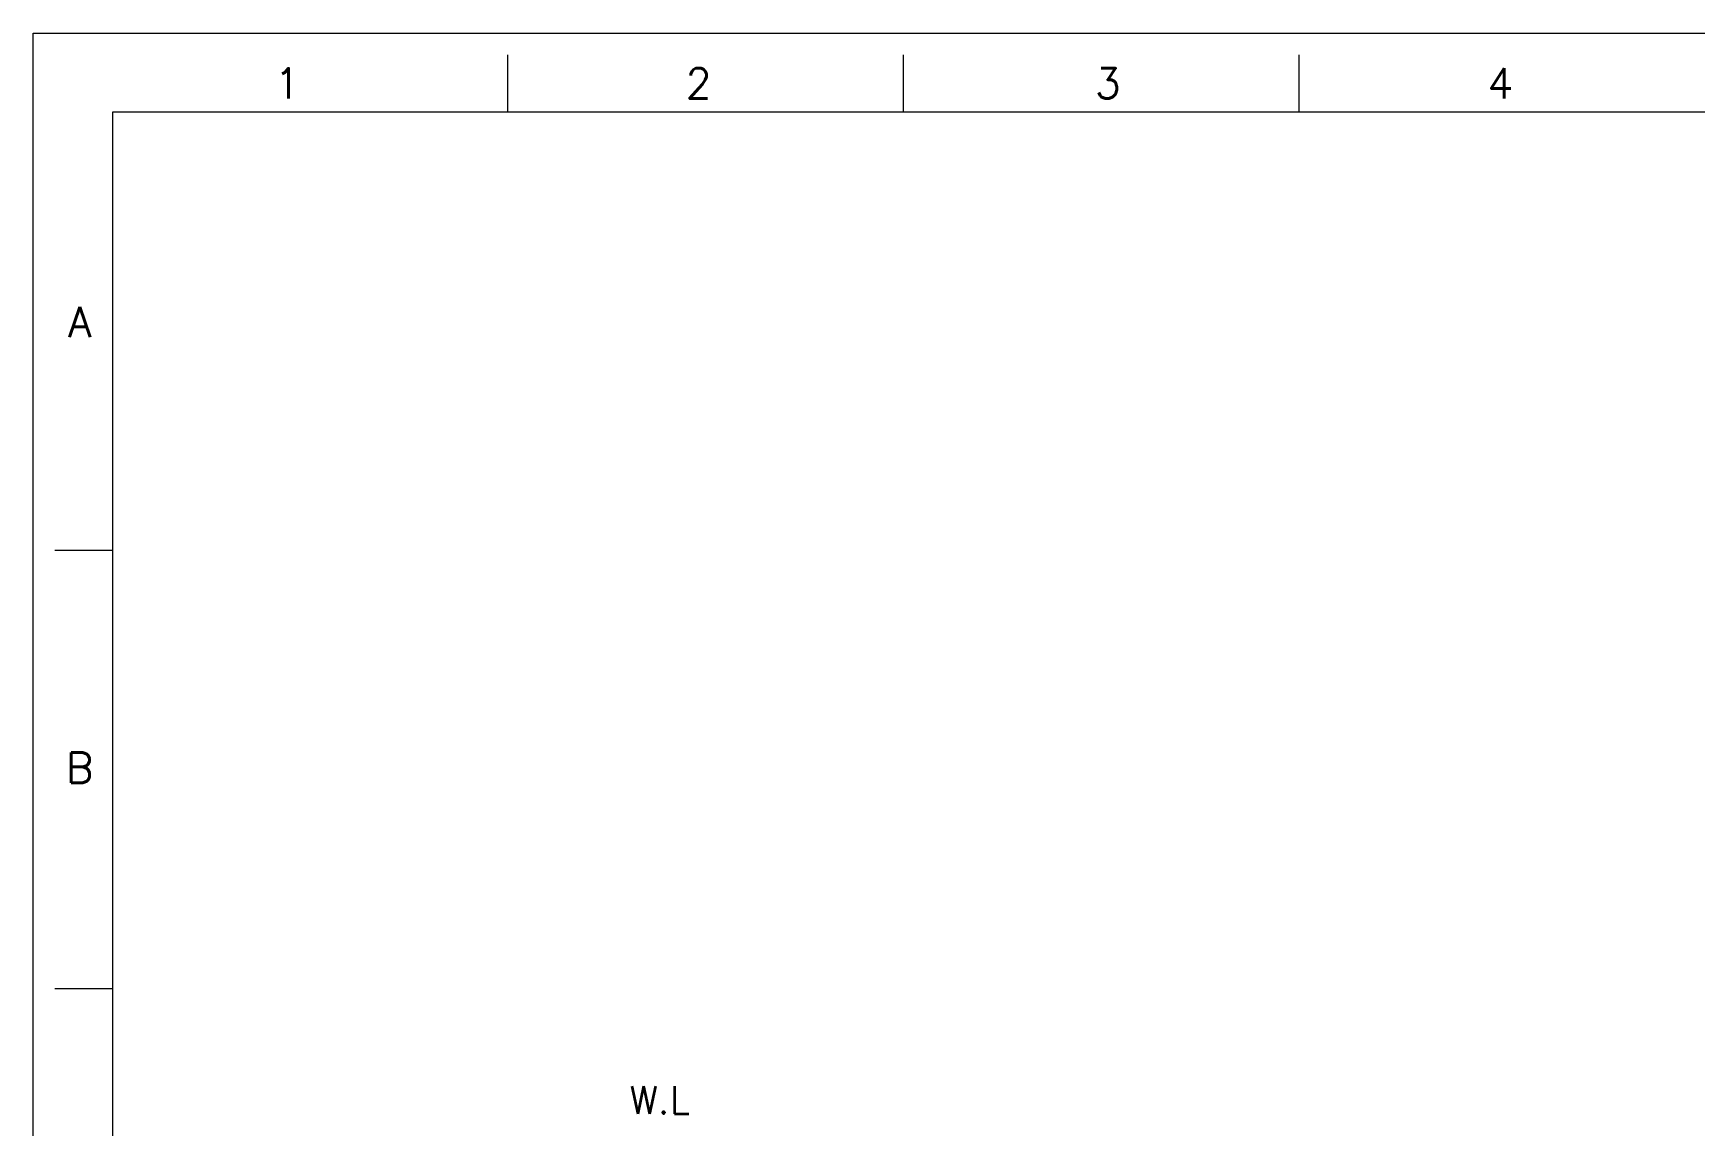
# Model space of a CAD drawing. Header units: inches. Extents: x 63 to 903, y 39 to 633.
# Drawn here: x 63.1 to 483.1, y 356.8 to 633 of the extents above; entities that cross this region are included whole.
import ezdxf

# ---------------------------------------------------------------- set-up
doc = ezdxf.new("R2010")
doc.units = ezdxf.units.IN
doc.header["$MEASUREMENT"] = 0
doc.layers.get('0').update_dxf_attribs({"lineweight": 13})
doc.styles.get("Standard").update_dxf_attribs({"font": 'romans.shx', "bigfont": 'ghs.shx'})

msp = doc.modelspace()

# ---------------------------------------------------------------- linework, layer by layer
at = {"color": 7, "linetype": 'Continuous'}
for p, q in [((63.122, 39.006), (63.122, 633.006)), ((63.122, 633.006), (903.121, 633.006)), ((183.122, 613.006), (183.122, 627.542)), ((283.122, 613.006), (283.122, 627.542)), ((383.122, 613.006), (383.122, 627.542)), ((83.122, 613.006), (83.122, 59.006)), ((883.121, 613.006), (83.122, 613.006)), ((83.122, 502.206), (68.586, 502.206)), ((83.122, 391.406), (68.586, 391.406))]:
    msp.add_line(p, q, dxfattribs=at)

# ---------------------------------------------------------------- texts
msp.add_text('W.L', height=7).set_placement((213.813, 359.783))
at = {"char_height": 7.624, "attachment_point": 5}
for s, insert, width in [('1', (127.351, 620.344), 50), ('2', (231.307, 620.344), 50), ('3', (334.744, 620.344), 50), ('A', (74.869, 560.01), 10), ('B', (74.869, 447.316), 10)]:
    msp.add_mtext(s, dxfattribs=dict(at, insert=insert, width=width))
at = {"insert": (433.974, 620.344), "char_height": 7.624, "attachment_point": 5}
msp.add_mtext_dynamic_manual_height_columns('4', width=50, gutter_width=12.5, heights=[0], dxfattribs=at)

doc.saveas('drawing.dxf')
